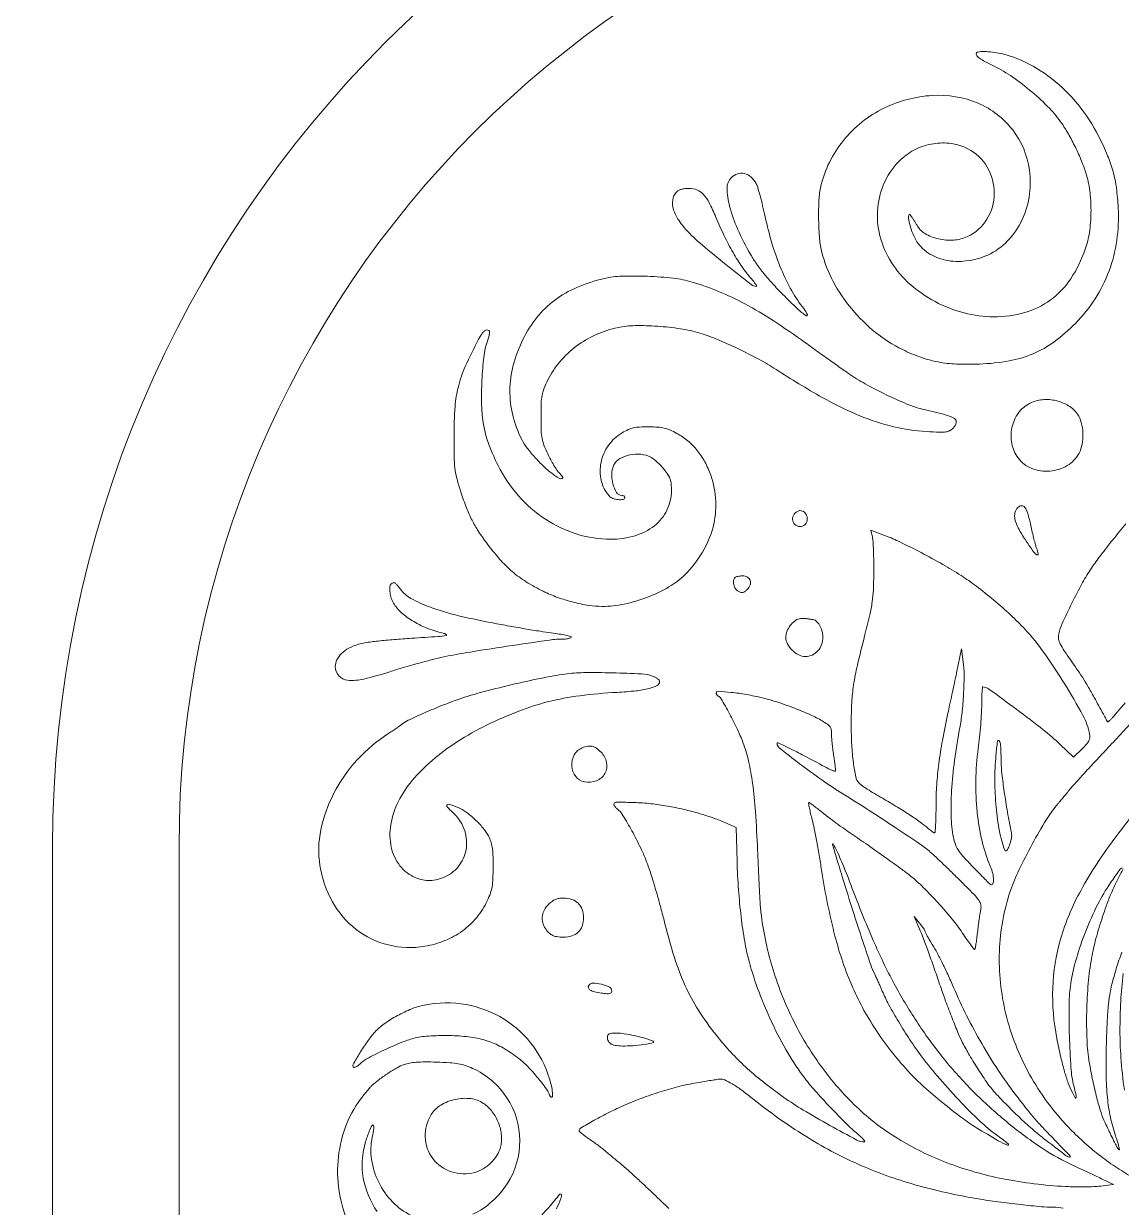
# Model space of a CAD drawing. Header units: millimetres. Extents: x 56222 to 3066687, y -650199 to -121287.
# Drawn here: x 137796.95 to 137805.63, y -183366.03 to -183356.67 of the extents above; entities that cross this region are included whole.
import ezdxf

# ---------------------------------------------------------------- set-up
doc = ezdxf.new("R2010")
doc.units = ezdxf.units.MM
doc.header["$MEASUREMENT"] = 0
doc.layers.add('FURNITURE', color=32, linetype='Continuous', lineweight=9)

msp = doc.modelspace()

# ---------------------------------------------------------------- linework, layer by layer
at = {"layer": 'FURNITURE', "lineweight": 0}
for p, q in [((137797.1777, -183363.1783), (137797.1777, -183404.1774)), ((137798.1777, -183363.1783), (137798.1777, -183404.1774))]:
    msp.add_line(p, q, dxfattribs=at)
for points in [[(137804.4862, -183356.9018, 0.265191), (137804.4856, -183356.9196, 0.109676), (137804.5016, -183356.9386, 0.040436), (137804.5409, -183356.9638, 0.006115), (137804.6239, -183357.0066, -0.034923), (137804.7717, -183357.0941, -0.024974), (137804.9242, -183357.211, -0.025243), (137805.0614, -183357.3399, -0.041218), (137805.1622, -183357.4637, -0.023234), (137805.2183, -183357.5542, -0.015859), (137805.2738, -183357.6618, -0.015915), (137805.322, -183357.7719, -0.024639), (137805.3559, -183357.87, -0.043373), (137805.3835, -183358.0093, -0.031665), (137805.3908, -183358.1671, -0.031918), (137805.3781, -183358.3225, -0.047812), (137805.3457, -183358.4547, -0.061808), (137805.2301, -183358.6882, -0.088301), (137805.0714, -183358.8555, -0.090627), (137804.868, -183358.9549, -0.068593), (137804.6213, -183358.9889, -0.065204), (137804.3877, -183358.9583, -0.057171), (137804.1586, -183358.8682, -0.057983), (137803.9589, -183358.7302, -0.071826), (137803.8123, -183358.5585, -0.078755), (137803.7215, -183358.3475, -0.085696), (137803.7041, -183358.1249, -0.08888), (137803.7619, -183357.916, -0.09309), (137803.8881, -183357.744, -0.075849), (137804.006, -183357.6633, -0.073159), (137804.144, -183357.6201, -0.074475), (137804.2864, -183357.6189, -0.083571), (137804.4169, -183357.6603, -0.142609), (137804.5698, -183357.8048, -0.134159), (137804.6258, -183358.0123, -0.13646), (137804.5682, -183358.2169, -0.149312), (137804.4148, -183358.3539, -0.090305), (137804.305, -183358.3822, -0.074296), (137804.1842, -183358.373, -0.078911), (137804.0784, -183358.3305, -0.132319), (137804.0122, -183358.262, 0.008624), (137803.9999, -183358.2406, 0.006877), (137803.9859, -183358.218, 0.006959), (137803.9724, -183358.1974, 0.017373), (137803.9618, -183358.1829, 0.649475), (137803.9492, -183358.186, 0.0916), (137803.9496, -183358.2232, 0.032992), (137803.9688, -183358.2958, 0.033797), (137803.9972, -183358.3646, 0.11832), (137804.0861, -183358.4713, 0.09633), (137804.2206, -183358.536, 0.086205), (137804.3832, -183358.5497, 0.072113), (137804.5519, -183358.5099, 0.096926), (137804.7137, -183358.4064, 0.083089), (137804.8351, -183358.2444, 0.078908), (137804.9016, -183358.0435, 0.074837), (137804.9043, -183357.8281, 0.130892), (137804.7716, -183357.5116, 0.128594), (137804.4983, -183357.3005, 0.117124), (137804.1345, -183357.2385, 0.096745), (137803.7532, -183357.3388, 0.05641), (137803.5803, -183357.448, 0.053858), (137803.4331, -183357.5946, 0.054307), (137803.3216, -183357.7679, 0.059449), (137803.2542, -183357.9561, 0.04414), (137803.2393, -183358.0637, 0.015891), (137803.2367, -183358.2184, 0.015889), (137803.2438, -183358.3729, 0.04419), (137803.2618, -183358.48, 0.059788), (137803.352, -183358.7096, 0.049918), (137803.4986, -183358.927, 0.049564), (137803.6867, -183359.1125, 0.056795), (137803.8996, -183359.2478, 0.027305), (137804.0457, -183359.3092, 0.039394), (137804.181, -183359.3458, 0.036603), (137804.3275, -183359.3624, 0.019715), (137804.5094, -183359.3625, 0.033872), (137804.7433, -183359.3373, 0.056781), (137804.9326, -183359.2812, 0.058677), (137805.1002, -183359.1855, 0.038997), (137805.2676, -183359.0405, 0.051638), (137805.4237, -183358.8457, 0.054188), (137805.5337, -183358.626, 0.053617), (137805.5947, -183358.3857, 0.048682), (137805.6061, -183358.1299, 0.018693), (137805.5916, -183357.9695, 0.034361), (137805.566, -183357.841, 0.033499), (137805.5226, -183357.715, 0.016824), (137805.452, -183357.5622, 0.054464), (137805.2895, -183357.3114, 0.05621), (137805.0782, -183357.1047, 0.059629), (137804.8395, -183356.9606, 0.08014), (137804.596, -183356.8947, 0.014819), (137804.5547, -183356.8916, 0.027402), (137804.5211, -183356.892, 0.029653), (137804.496, -183356.8951, 0.211559)], [(137802.5448, -183357.8894, 0.206899), (137802.5123, -183357.9713, 0.054706), (137802.5324, -183358.114, 0.043333), (137802.5954, -183358.2944, 0.02535), (137802.6998, -183358.4983, 0.022385), (137802.7459, -183358.5703, 0.016723), (137802.8026, -183358.6455, 0.014833), (137802.8715, -183358.7256, 0.010159), (137802.954, -183358.8125, 0.007877), (137803.0688, -183358.9248, 0.040649), (137803.1379, -183358.9805, 0.756081), (137803.1478, -183358.9722, 0.061177), (137803.1188, -183358.9244, -0.03898), (137803.0241, -183358.7825, -0.028342), (137802.9409, -183358.612, -0.025832), (137802.8702, -183358.4159, -0.020273), (137802.8135, -183358.1971, 0.005674), (137802.7939, -183358.1112, 0.006901), (137802.7736, -183358.0313, 0.005901), (137802.7548, -183357.9647, 0.047073), (137802.7429, -183357.9351, 0.09297), (137802.7028, -183357.8835, 0.125229), (137802.6504, -183357.8565, 0.13572), (137802.5947, -183357.8589, 0.118645)], [(137802.1107, -183358.0048, 0.152112), (137802.0829, -183358.0649, 0.106629), (137802.0889, -183358.1398, 0.077483), (137802.1302, -183358.2258, 0.041172), (137802.2051, -183358.3176, 0.025438), (137802.3172, -183358.4225, 0.007017), (137802.5037, -183358.5758, 0.002444), (137802.7038, -183358.7341, 0.16758), (137802.744, -183358.7479, 0.564248), (137802.7461, -183358.7445, 0.025531), (137802.7374, -183358.7299, 0.022224), (137802.7229, -183358.71, 0.011371), (137802.7031, -183358.6864, -0.029766), (137802.6314, -183358.5942, -0.019815), (137802.56, -183358.4808, -0.017897), (137802.4903, -183358.3489, -0.013752), (137802.4233, -183358.2002, 0.018873), (137802.37, -183358.0851, 0.069486), (137802.3242, -183358.0195, 0.110216), (137802.2745, -183357.9853, 0.096057), (137802.2125, -183357.9733, 0.028322), (137802.1785, -183357.9752, 0.046728), (137802.1503, -183357.9811, 0.056028), (137802.1278, -183357.991, 0.077988)], [(137801.54, -183358.6862, 0.044477), (137801.3255, -183358.7563, 0.05977), (137801.1487, -183358.8586, 0.062621), (137801.0073, -183358.9955, 0.05584), (137800.8977, -183359.1682, 0.048746), (137800.8217, -183359.3724, 0.061828), (137800.7946, -183359.5716, 0.063736), (137800.8172, -183359.7665, 0.056625), (137800.8884, -183359.9579, 0.045807), (137800.9313, -183360.0262, 0.022056), (137800.9976, -183360.1056, 0.021791), (137801.074, -183360.1822, 0.031145), (137801.1485, -183360.2426, 0.026199), (137801.1887, -183360.2682, 0.264889), (137801.2079, -183360.2681, 0.445256), (137801.2108, -183360.2544, 0.035052), (137801.1839, -183360.2222, -0.045039), (137801.1667, -183360.2008, -0.011491), (137801.143, -183360.1633, -0.011616), (137801.1178, -183360.119, -0.011537), (137801.0946, -183360.0734, -0.018291), (137801.064, -183360.0034, -0.048388), (137801.049, -183359.9509, -0.03767), (137801.0425, -183359.8895, -0.007739), (137801.0408, -183359.7804, -0.007615), (137801.0424, -183359.6705, -0.038817), (137801.049, -183359.6097, -0.049991), (137801.0643, -183359.5579, -0.018006), (137801.0958, -183359.4876, -0.06184), (137801.1903, -183359.3436, -0.056201), (137801.32, -183359.2218, -0.055008), (137801.4764, -183359.1298, -0.054266), (137801.6498, -183359.0736, -0.047098), (137801.7843, -183359.0586, -0.021372), (137801.9615, -183359.0632, -0.021299), (137802.1441, -183359.0836, -0.033848), (137802.2974, -183359.1181, -0.026498), (137802.4295, -183359.1652, -0.012224), (137802.5963, -183359.2396, -0.012223), (137802.7637, -183359.3243, -0.020318), (137802.8999, -183359.4048, 0.014636), (137803.2654, -183359.6263, 0.03101), (137803.563, -183359.7714, 0.038755), (137803.8278, -183359.8575, 0.045098), (137804.0896, -183359.8961, 0.004824), (137804.1963, -183359.9011, 0.042171), (137804.2435, -183359.8989, 0.092795), (137804.2737, -183359.889, 0.071083), (137804.3016, -183359.8681, 0.140843), (137804.325, -183359.8258, 0.318401), (137804.3118, -183359.7937, 0.077391), (137804.2463, -183359.7653, 0.006819), (137804.0705, -183359.7221, -0.039179), (137803.9505, -183359.6842, -0.014456), (137803.7878, -183359.613, -0.014642), (137803.622, -183359.5285, -0.02401), (137803.4875, -183359.4464, -0.004258), (137803.4309, -183359.4073, -0.001078), (137803.3396, -183359.3427, -0.001099), (137803.2356, -183359.2685, -0.001111), (137803.1323, -183359.1941, 0.012384), (137802.8761, -183359.0181, 0.021219), (137802.6531, -183358.8861, 0.024536), (137802.4455, -183358.7876, 0.027601), (137802.2372, -183358.7142, 0.042714), (137802.0877, -183358.6842, 0.018171), (137801.8839, -183358.6686, 0.01799), (137801.6818, -183358.6677, 0.04891)], [(137800.547, -183359.1654, 0.014703), (137800.4416, -183359.3823, 0.043372), (137800.387, -183359.5387, 0.044985), (137800.3612, -183359.699, 0.016771), (137800.3529, -183359.9271, 0.004435), (137800.354, -183360.0945, 0.024436), (137800.3597, -183360.1844, 0.034445), (137800.3735, -183360.2594, 0.014661), (137800.4017, -183360.3575, 0.012567), (137800.4464, -183360.4861, 0.024958), (137800.4893, -183360.585, 0.027049), (137800.5394, -183360.674, 0.017883), (137800.606, -183360.7706, 0.020037), (137800.7136, -183360.9039, 0.035477), (137800.814, -183361.0034, 0.037511), (137800.9233, -183361.0839, 0.025731), (137801.058, -183361.159, 0.027985), (137801.1712, -183361.2069, 0.023614), (137801.2956, -183361.2451, 0.024263), (137801.4179, -183361.2702, 0.038415), (137801.5246, -183361.2784, 0.052487), (137801.6983, -183361.2601, 0.038976), (137801.8835, -183361.2054, 0.039679), (137802.0529, -183361.1246, 0.06539), (137802.1785, -183361.0281, 0.060646), (137802.3182, -183360.8497, 0.072219), (137802.4012, -183360.6529, 0.075018), (137802.4229, -183360.4469, 0.072965), (137802.3833, -183360.2417, 0.039125), (137802.3366, -183360.1356, 0.046985), (137802.2763, -183360.0448, 0.04886), (137802.2024, -183359.9698, 0.048778), (137802.1153, -183359.9105, 0.021708), (137802.0604, -183359.8835, 0.046346), (137802.0155, -183359.8686, 0.041476), (137801.9656, -183359.8613, 0.014348), (137801.8929, -183359.8589, 0.013157), (137801.82, -183359.8604, 0.043225), (137801.7723, -183359.8669, 0.051934), (137801.7312, -183359.8807, 0.025855), (137801.6825, -183359.906, 0.105753), (137801.5745, -183360.005, 0.10386), (137801.5156, -183360.1402, 0.108029), (137801.5172, -183360.2832, 0.123323), (137801.5793, -183360.4048, 0.128826), (137801.6078, -183360.4242, 0.059438), (137801.6519, -183360.4341, 0.068865), (137801.6908, -183360.4328, 0.364838), (137801.7035, -183360.4177, 0.137339), (137801.7017, -183360.4111, 0.100208), (137801.6965, -183360.4055, 0.086159), (137801.6888, -183360.4018, 0.070509), (137801.6797, -183360.4005, -0.260479), (137801.6389, -183360.3777, -0.075585), (137801.6098, -183360.309, -0.068267), (137801.6003, -183360.2257, -0.117667), (137801.618, -183360.1585, -0.141754), (137801.6652, -183360.1101, -0.078535), (137801.7432, -183360.0808, -0.074104), (137801.8315, -183360.076, -0.096299), (137801.9091, -183360.0987, -0.04818), (137801.9319, -183360.1134, -0.018476), (137801.9605, -183360.1379, -0.018093), (137801.9899, -183360.167, -0.021219), (137802.0155, -183360.1966, -0.022783), (137802.0466, -183360.2398, -0.06326), (137802.0629, -183360.2733, -0.061959), (137802.0705, -183360.3102, -0.021186), (137802.0725, -183360.365, -0.112529), (137802.0366, -183360.5179, -0.111439), (137801.938, -183360.6407, -0.098159), (137801.7844, -183360.72, -0.069731), (137801.5921, -183360.7475, -0.076478), (137801.3273, -183360.7074, -0.069281), (137801.0768, -183360.5892, -0.067225), (137800.8618, -183360.403, -0.064776), (137800.7007, -183360.1642, -0.025909), (137800.6311, -183360.005, -0.041279), (137800.5903, -183359.8623, -0.038967), (137800.5722, -183359.709, -0.020257), (137800.5724, -183359.5162, -0.008478), (137800.578, -183359.4194, -0.010524), (137800.5867, -183359.3295, -0.0111), (137800.5973, -183359.254, -0.0376), (137800.609, -183359.2057, 0.005635), (137800.6303, -183359.1371, 0.068545), (137800.6344, -183359.1099, 0.256659), (137800.6278, -183359.0973, 0.146437), (137800.6108, -183359.0922, 0.180328), (137800.5985, -183359.0968, 0.03517), (137800.5815, -183359.1137, 0.03328), (137800.5636, -183359.1374, 0.025442)], [(137804.9089, -183359.6718, 0.121241), (137804.8174, -183359.7487, 0.104174), (137804.7657, -183359.8637, 0.102299), (137804.7643, -183359.9916, 0.112628), (137804.8144, -183360.1047, 0.138608), (137804.9217, -183360.187, 0.11427), (137805.0648, -183360.2088, 0.114276), (137805.2029, -183360.1654, 0.138633), (137805.2964, -183360.0678, 0.079157), (137805.321, -183359.996, 0.053218), (137805.3267, -183359.9093, 0.053649), (137805.314, -183359.8243, 0.0862), (137805.2838, -183359.7578, 0.106773), (137805.214, -183359.6916, 0.080368), (137805.1158, -183359.6517, 0.078412), (137805.0076, -183359.6442, 0.092904)], [(137804.8125, -183360.4958, 0.143108), (137804.7896, -183360.5377, 0.111334), (137804.7898, -183360.5899, 0.066922), (137804.8157, -183360.6586, 0.021097), (137804.8719, -183360.7531, 0.009948), (137804.9291, -183360.837, 0.079608), (137804.9618, -183360.8703, 0.669106), (137804.9726, -183360.8638, 0.052847), (137804.9606, -183360.8185, -0.022946), (137804.9518, -183360.7918, -0.005258), (137804.9395, -183360.7459, -0.005426), (137804.9264, -183360.6926, -0.005265), (137804.9144, -183360.6386, 0.016247), (137804.891, -183360.5434, 0.086732), (137804.8679, -183360.4953, 0.253963), (137804.8421, -183360.4828, 0.187564)], [(137803.0497, -183360.5416, 0.16956), (137803.0305, -183360.5813, 0.184538), (137803.0412, -183360.6226, 0.189486), (137803.0763, -183360.6456, 0.175967), (137803.1189, -183360.6394, 0.189922), (137803.143, -183360.6111, 0.144545), (137803.1447, -183360.57, 0.144566), (137803.1238, -183360.5346, 0.189978), (137803.0893, -183360.521, 0.08308), (137803.0805, -183360.5224, 0.037349), (137803.0698, -183360.5271, 0.035644), (137803.059, -183360.5337, 0.040521)], [(137803.6621, -183360.7322, -0.039733), (137803.6669, -183360.766, -0.005434), (137803.6705, -183360.8372, -0.006218), (137803.6727, -183360.9218, -0.005218), (137803.673, -183361.0116, -0.009363), (137803.6696, -183361.1473, -0.025031), (137803.6605, -183361.2436, -0.021539), (137803.641, -183361.3463, -0.005488), (137803.6005, -183361.5108, 0.005958), (137803.5433, -183361.7442, 0.019324), (137803.5132, -183361.9008, 0.024073), (137803.4988, -183362.04, 0.014009), (137803.4943, -183362.208, 0.012445), (137803.4986, -183362.3746, 0.020148), (137803.5115, -183362.5157, 0.02037), (137803.5306, -183362.6254, 0.131416), (137803.556, -183362.6749, 0.057928), (137803.5746, -183362.6912, 0.006475), (137803.6213, -183362.7226, 0.007801), (137803.6783, -183362.7584, 0.006252), (137803.7406, -183362.7953, -0.006485), (137803.8596, -183362.8658, -0.008943), (137803.9645, -183362.9324, -0.009859), (137804.05, -183362.9912, -0.028389), (137804.106, -183363.0365, 0.015251), (137804.1205, -183363.0488, 0.019468), (137804.1346, -183363.0592, 0.017718), (137804.1468, -183363.0669, 0.13242), (137804.1533, -183363.0687, 0.395171), (137804.1581, -183363.0642, 0.002804), (137804.1617, -183363.0042, 0.008389), (137804.1644, -183362.9334, 0.00504), (137804.1653, -183362.8492, -0.016699), (137804.1707, -183362.6875, -0.015315), (137804.187, -183362.5218, -0.013431), (137804.2158, -183362.3383, -0.00804), (137804.2593, -183362.1219, 0.00057), (137804.2729, -183362.0592, 0.000242), (137804.2909, -183361.9751, 0.00024), (137804.3101, -183361.8854, 0.000315), (137804.3276, -183361.8034), (137804.3677, -183361.6141), (137804.3807, -183361.7163, -0.03173), (137804.3871, -183361.8178, -0.012465), (137804.3836, -183361.9579, -0.012575), (137804.3726, -183362.1035, -0.020944), (137804.3551, -183362.2252, 0.01237), (137804.3113, -183362.4973, 0.018919), (137804.2882, -183362.7352, 0.022005), (137804.2851, -183362.9385, 0.039671), (137804.303, -183363.104, 0.038049), (137804.318, -183363.1594, 0.059919), (137804.3398, -183363.2036, 0.038721), (137804.378, -183363.2531, 0.007829), (137804.4537, -183363.3344, 0.002243), (137804.5055, -183363.388, 0.003418), (137804.5511, -183363.434, 0.001253), (137804.5907, -183363.4732, 0.087242), (137804.5983, -183363.4785, 0.430701), (137804.6143, -183363.472, 0.098102), (137804.6201, -183363.4399, 0.055515), (137804.6136, -183363.3896, 0.041526), (137804.5959, -183363.3365, -0.043178), (137804.5295, -183363.1352, -0.032213), (137804.4904, -183362.9047, -0.030478), (137804.4799, -183362.6567, -0.028329), (137804.4989, -183362.403, 0.007329), (137804.5095, -183362.3126, 0.005727), (137804.5185, -183362.2142, 0.005794), (137804.5247, -183362.1224, 0.014055), (137804.5266, -183362.0544, -0.006326), (137804.5273, -183362.0011, -0.010517), (137804.5294, -183361.9562, -0.004373), (137804.5323, -183361.9188, -0.389572), (137804.536, -183361.9153, -0.158585), (137804.5814, -183361.9301, -0.002475), (137804.8043, -183362.094, -0.007041), (137805.0137, -183362.2542, -0.022557), (137805.1468, -183362.3691), (137805.2532, -183362.4697), (137805.3214, -183362.4034, 0.016527), (137805.357, -183362.3664, 0.065191), (137805.3749, -183362.3405, 0.098029), (137805.3817, -183362.3166, 0.069232), (137805.3801, -183362.2887, 0.075363), (137805.327, -183362.1409, 0.014305), (137805.1835, -183361.8925, 0.01618), (137805.0176, -183361.6418, 0.033749), (137804.8695, -183361.4604, 0.017552), (137804.7566, -183361.3479, 0.012216), (137804.6217, -183361.2286, 0.012324), (137804.4841, -183361.1184, 0.020951), (137804.3631, -183361.0341, 0.012525), (137804.2181, -183360.9469, 0.00823), (137804.0471, -183360.8535, 0.008113), (137803.8829, -183360.7706, 0.022785), (137803.7647, -183360.7198), (137803.6497, -183360.6766)], [(137802.5757, -183361.0489, 0.167319), (137802.5641, -183361.0728, 0.086687), (137802.5658, -183361.1063, 0.083173), (137802.579, -183361.1387, 0.131717), (137802.6008, -183361.159, 0.048022), (137802.6211, -183361.1675, 0.126421), (137802.6368, -183361.1683, 0.1123), (137802.6521, -183361.1614, 0.033641), (137802.6714, -183361.1445, 0.106516), (137802.6945, -183361.1087, 0.174377), (137802.6951, -183361.073, 0.188676), (137802.6731, -183361.0471, 0.124443), (137802.6348, -183361.0374, 0.022091), (137802.6157, -183361.0383, 0.025875), (137802.5978, -183361.0408, 0.026154), (137802.5831, -183361.0444, 0.122858)], [(137799.8559, -183361.1005, 0.172511), (137799.8456, -183361.1221, 0.049238), (137799.8455, -183361.1597, 0.046145), (137799.8536, -183361.2027, 0.049563), (137799.8693, -183361.2423, 0.085345), (137799.9274, -183361.3191, 0.048965), (137800.0198, -183361.39, 0.0443), (137800.136, -183361.4489, 0.038698), (137800.2661, -183361.4896, -0.092106), (137800.2917, -183361.5006, -0.679366), (137800.2897, -183361.5095, -0.023722), (137800.2275, -183361.5166, -0.001111), (137800.0165, -183361.5303, 0.005391), (137799.8791, -183361.5404, 0.006939), (137799.753, -183361.5527, 0.006421), (137799.6487, -183361.5658, 0.040953), (137799.5967, -183361.5774, 0.047855), (137799.5217, -183361.6088, 0.068954), (137799.4636, -183361.6512, 0.082634), (137799.4268, -183361.7008, 0.118856), (137799.414, -183361.7538, 0.184572), (137799.442, -183361.827, 0.18877), (137799.5114, -183361.8621, 0.082802), (137799.6385, -183361.853, 0.01909), (137799.8459, -183361.7947, -0.006404), (137799.9415, -183361.7652, -0.004186), (137800.0524, -183361.7335, -0.004211), (137800.1611, -183361.7044, -0.008042), (137800.2489, -183361.6832, -0.014565), (137800.4414, -183361.6458, -0.003273), (137800.7713, -183361.5938, -0.002161), (137801.1072, -183361.5446, -0.035269), (137801.2207, -183361.5366, 0.025126), (137801.2406, -183361.5356, 0.031904), (137801.2588, -183361.5326, 0.033358), (137801.2732, -183361.5282, 0.165431), (137801.2796, -183361.523, 0.504487), (137801.2771, -183361.5167, 0.008983), (137801.2366, -183361.5069, 0.014434), (137801.1847, -183361.4969, 0.008187), (137801.1214, -183361.4877, -0.007285), (137801.0363, -183361.4754, -0.002409), (137800.9118, -183361.4549, -0.002398), (137800.774, -183361.4309, -0.002721), (137800.6421, -183361.4065, -0.012963), (137800.3647, -183361.3461, -0.029046), (137800.1587, -183361.2828, -0.03838), (137800.0123, -183361.2151, -0.106507), (137799.9276, -183361.1406, 0.014872), (137799.9013, -183361.1071, 0.091739), (137799.8846, -183361.0932, 0.204194), (137799.8705, -183361.0917, 0.122722)], [(137803.0853, -183361.3767, 0.119625), (137803.0472, -183361.394, 0.067674), (137803.0116, -183361.4307, 0.065711), (137802.9861, -183361.477, 0.093477), (137802.9774, -183361.5231, 0.12267), (137802.9903, -183361.5748, 0.076979), (137803.0278, -183361.625, 0.076536), (137803.079, -183361.6617, 0.117967), (137803.1318, -183361.6743, 0.105248), (137803.1858, -183361.6628, 0.105448), (137803.2305, -183361.6303, 0.099504), (137803.2598, -183361.5806, 0.083795), (137803.27, -183361.5202, 0.070621), (137803.2631, -183361.4717, 0.066767), (137803.243, -183361.4259, 0.07619), (137803.215, -183361.3928, 0.181436), (137803.1853, -183361.3817, -0.027901), (137803.1777, -183361.3813, -0.011726), (137803.1674, -183361.3799, -0.011559), (137803.1565, -183361.3779, -0.014752), (137803.1466, -183361.3755, 0.05072), (137803.1352, -183361.3736, 0.019953), (137803.1191, -183361.3733, 0.019506), (137803.1017, -183361.3743, 0.023048)], [(137801.2301, -183361.8134, 0.016975), (137801.0487, -183361.8447, 0.006852), (137800.8034, -183361.8992, 0.006784), (137800.5617, -183361.9599, 0.018862), (137800.3942, -183362.0112, 0.011159), (137800.2618, -183362.0606, 0.0084), (137800.1183, -183362.1207, 0.006001), (137799.989, -183362.1792, 0.065903), (137799.9411, -183362.2099, -0.02234), (137799.9291, -183362.2191, -0.002979), (137799.9027, -183362.2374, -0.003443), (137799.8711, -183362.2586, -0.002887), (137799.8374, -183362.2807, 0.063886), (137799.588, -183362.4913, 0.065435), (137799.4023, -183362.7565, 0.069279), (137799.2993, -183363.0457, 0.089649), (137799.2923, -183363.3267, 0.088452), (137799.3909, -183363.6141, 0.102078), (137799.5795, -183363.8335, 0.105476), (137799.8341, -183363.9555, 0.100434), (137800.1211, -183363.966, 0.055073), (137800.2801, -183363.9213, 0.061425), (137800.4193, -183363.8441, 0.06298), (137800.5328, -183363.7373, 0.063021), (137800.6161, -183363.6057, 0.023557), (137800.6408, -183363.5457, 0.043933), (137800.6542, -183363.4949, 0.033484), (137800.6603, -183363.4341, 0.008654), (137800.6621, -183363.3355, 0.008041), (137800.6605, -183363.2412, 0.030361), (137800.6551, -183363.1824, 0.045002), (137800.6439, -183363.1376, 0.039522), (137800.6246, -183363.0933, 0.051084), (137800.5814, -183363.0293, 0.030545), (137800.5182, -183362.9624, 0.030675), (137800.4485, -183362.9047, 0.058717), (137800.3853, -183362.8691, 0.013504), (137800.3196, -183362.8437, 0.276586), (137800.2995, -183362.8477, 0.42138), (137800.299, -183362.8638, 0.018524), (137800.3434, -183362.9071, -0.116722), (137800.4309, -183363.0339, -0.122066), (137800.4503, -183363.1844, -0.126909), (137800.3974, -183363.3221, -0.132009), (137800.285, -183363.4146, -0.041663), (137800.2224, -183363.437, -0.057642), (137800.1635, -183363.4455, -0.059188), (137800.1053, -183363.4404, -0.047217), (137800.0452, -183363.4217, -0.130661), (137799.9246, -183363.3289, -0.110595), (137799.8566, -183363.1826, -0.096106), (137799.8525, -183363.0034, -0.075435), (137799.9136, -183362.8183, -0.05891), (137800.0216, -183362.6562, -0.03859), (137800.18, -183362.4967, -0.035087), (137800.3793, -183362.3479, -0.028963), (137800.6104, -183362.2177, -0.021365), (137800.8651, -183362.1061, -0.030957), (137801.0991, -183362.0317, -0.029888), (137801.3466, -183361.9851, -0.018156), (137801.6433, -183361.9582, 0.012999), (137801.7923, -183361.9463, 0.036344), (137801.8954, -183361.9276, 0.055196), (137801.9598, -183361.9033, 0.281866), (137801.9789, -183361.872, 0.184311), (137801.9752, -183361.8621, 0.048869), (137801.9625, -183361.8505, 0.04279), (137801.9444, -183361.8391, 0.032865), (137801.923, -183361.8298, 0.073676), (137801.8345, -183361.8122, 0.006512), (137801.6062, -183361.8038, 0.008899), (137801.377, -183361.8024, 0.031314)], [(137802.4265, -183361.9635, 0.076054), (137802.4276, -183361.9708, 0.064547), (137802.4309, -183361.9778, 0.06654), (137802.4357, -183361.9835, 0.093674), (137802.4413, -183361.9871, -0.173663), (137802.4659, -183362.0083, -0.005366), (137802.5312, -183362.1273, -0.011443), (137802.5938, -183362.251, -0.020812), (137802.6384, -183362.3552, -0.034911), (137802.6825, -183362.5015, -0.022087), (137802.7142, -183362.677, -0.0166), (137802.7371, -183362.902, -0.006928), (137802.7537, -183363.2064, 0.001507), (137802.7608, -183363.3676, 0.001876), (137802.7683, -183363.5174, 0.001522), (137802.7755, -183363.6431, 0.014294), (137802.7803, -183363.697, 0.04296), (137802.8688, -183364.1266, 0.041902), (137803.0299, -183364.5385, 0.04234), (137803.2555, -183364.9137, 0.046067), (137803.5354, -183365.2342, 0.052722), (137803.8638, -183365.4868, 0.046428), (137804.2518, -183365.6777, 0.043216), (137804.6954, -183365.8044, 0.034446), (137805.1894, -183365.8654, 0.009225), (137805.2629, -183365.868, 0.007599), (137805.3413, -183365.8682, 0.007688), (137805.4133, -183365.8661, 0.020214), (137805.4648, -183365.8617), (137805.5681, -183365.8488), (137805.4734, -183365.8035, 0.000734), (137805.4264, -183365.7811, 0.000282), (137805.3611, -183365.7501, 0.000279), (137805.2901, -183365.7165, 0.000344), (137805.2238, -183365.6853, -0.04002), (137804.9756, -183365.5432, -0.024282), (137804.7058, -183365.3388, -0.023451), (137804.4432, -183365.0972, -0.026654), (137804.2161, -183364.8418, -0.022842), (137804.0121, -183364.5607, -0.022824), (137803.8345, -183364.2622, -0.020388), (137803.6689, -183363.9194, -0.012469), (137803.5004, -183363.5029, 0.007167), (137803.442, -183363.3539, 0.008577), (137803.3826, -183363.2154, 0.027943), (137803.3523, -183363.1569, 0.886615), (137803.3461, -183363.1596, 0.000009), (137803.3524, -183363.1801, 0.000001), (137803.3706, -183363.2406, 0.000001), (137803.3924, -183363.3125, 0.000001), (137803.4165, -183363.392, 0.003052), (137803.4968, -183363.6514, 0.00346), (137803.577, -183363.8991, 0.002427), (137803.6486, -183364.1115, 0.032354), (137803.6803, -183364.1876, -0.005431), (137803.6935, -183364.215, -0.003267), (137803.7086, -183364.2479, -0.003272), (137803.7232, -183364.2807, -0.005709), (137803.7348, -183364.3081, 0.025551), (137803.7841, -183364.413, 0.011379), (137803.8591, -183364.546, 0.010981), (137803.9474, -183364.6875, 0.012097), (137804.0392, -183364.8204, 0.020119), (137804.1738, -183364.9907, 0.012545), (137804.3443, -183365.1796, 0.012307), (137804.5145, -183365.3504, 0.035669), (137804.643, -183365.4567, -0.014679), (137804.7369, -183365.5279, -0.844275), (137804.7314, -183365.5377, -0.047004), (137804.6575, -183365.5033, -0.004444), (137804.4857, -183365.4008, -0.024693), (137804.3674, -183365.3204, -0.010183), (137804.2152, -183365.2007, -0.01023), (137804.0669, -183365.074, -0.022787), (137803.9607, -183364.9704, -0.039473), (137803.6998, -183364.6433, -0.045239), (137803.5069, -183364.2933, -0.040806), (137803.3661, -183363.8847, -0.024044), (137803.2623, -183363.3785, 0.003835), (137803.2431, -183363.2603, 0.00361), (137803.2216, -183363.14, 0.003591), (137803.201, -183363.0337, 0.012487), (137803.1855, -183362.9654, -0.004598), (137803.1733, -183362.9155, -0.007315), (137803.164, -183362.8726, -0.002496), (137803.1567, -183362.8357, -0.244129), (137803.1581, -183362.8308, -0.368234), (137803.1625, -183362.8303, -0.00321), (137803.1922, -183362.8512, -0.008972), (137803.2266, -183362.8768, -0.005434), (137803.2665, -183362.9082, 0.007406), (137803.315, -183362.9461, 0.003881), (137803.3765, -183362.992, 0.003859), (137803.4402, -183363.038, 0.00591), (137803.4962, -183363.0768, -0.003792), (137803.6248, -183363.165, -0.002699), (137803.7675, -183363.2658, -0.002397), (137803.8972, -183363.3592, -0.012455), (137803.9672, -183363.4129, -0.026082), (137804.0646, -183363.5004, -0.012246), (137804.1815, -183363.6227, -0.012258), (137804.2928, -183363.7512, -0.025026), (137804.3723, -183363.8583, 0.005318), (137804.4083, -183363.9109, 0.009003), (137804.4397, -183363.9541, 0.003292), (137804.467, -183363.9897, 0.451582), (137804.4717, -183363.99, 0.15481), (137804.4749, -183363.984, 0.002843), (137804.4808, -183363.9482, 0.006728), (137804.487, -183363.9061, 0.00441), (137804.4931, -183363.8573, -0.003572), (137804.4995, -183363.805, -0.003409), (137804.5068, -183363.752, -0.00338), (137804.5139, -183363.7053, -0.012145), (137804.5193, -183363.6756, 0.104384), (137804.5192, -183363.6375, 0.10308), (137804.5037, -183363.6024, 0.038387), (137804.463, -183363.554, 0.003526), (137804.3523, -183363.4426, 0.002161), (137804.28, -183363.3715, 0.002489), (137804.2104, -183363.3043, 0.002232), (137804.1509, -183363.2479, 0.014461), (137804.1199, -183363.2205, 0.024015), (137804.0357, -183363.1567, 0.00317), (137803.8501, -183363.0315, 0.00385), (137803.6376, -183362.8923, 0.004199), (137803.429, -183362.7605, -0.013459), (137803.2611, -183362.65, -0.010822), (137803.0865, -183362.5225, -0.004248), (137802.925, -183362.3969, -0.229273), (137802.9085, -183362.3629, -0.548852), (137802.9167, -183362.3577, -0.003882), (137803.0049, -183362.3998, -0.007892), (137803.1215, -183362.4588, -0.002838), (137803.2855, -183362.5462, 0.009887), (137803.3151, -183362.5615, 0.015616), (137803.341, -183362.5732, 0.009635), (137803.3626, -183362.5817, 0.293071), (137803.368, -183362.5805, 0.218721), (137803.3702, -183362.5746, 0.004768), (137803.3675, -183362.5435, 0.009995), (137803.3633, -183362.5066, 0.006472), (137803.3569, -183362.464, -0.007839), (137803.3501, -183362.4173, -0.006633), (137803.3443, -183362.3678, -0.006699), (137803.3402, -183362.3225, -0.018538), (137803.339, -183362.2905, 0.038258), (137803.3361, -183362.2536, 0.112371), (137803.3267, -183362.2302, 0.090564), (137803.3069, -183362.2102, 0.019643), (137803.2657, -183362.1839, 0.027174), (137803.1713, -183362.1355, 0.01323), (137803.0461, -183362.0836, 0.013095), (137802.9129, -183362.0363, 0.018702), (137802.7922, -183362.002, 0.015468), (137802.6659, -183361.9753, 0.01821), (137802.5449, -183361.9581, 0.010858), (137802.4415, -183361.9495, 0.432336)], [(137804.6391, -183362.4547, 0.023214), (137804.6306, -183362.6581, 0.02207), (137804.6406, -183362.8649, 0.023183), (137804.6673, -183363.055, 0.041932), (137804.7091, -183363.2064, 0.591131), (137804.724, -183363.2087, 0.07279), (137804.7446, -183363.1717, 0.04133), (137804.7613, -183363.1134, 0.099553), (137804.7613, -183363.0687, -0.00683), (137804.7305, -183362.9054, -0.007181), (137804.7048, -183362.7441, -0.007337), (137804.6864, -183362.6028, -0.024262), (137804.6802, -183362.5092, 0.005988), (137804.6763, -183362.3754, 0.152445), (137804.6642, -183362.3415, 0.672381), (137804.651, -183362.345, 0.009755)], [(137801.3672, -183362.3965, 0.170906), (137801.3038, -183362.4526, 0.144632), (137801.284, -183362.5404, 0.149574), (137801.3153, -183362.6227, 0.183398), (137801.385, -183362.6653, 0.139454), (137801.4804, -183362.6565, 0.17547), (137801.5469, -183362.5986, 0.180004), (137801.56, -183362.5128, 0.146078), (137801.5155, -183362.4304, 0.043296), (137801.4787, -183362.3995, 0.097119), (137801.4455, -183362.3848, 0.101926), (137801.4102, -183362.384, 0.05101)], [(137801.6174, -183362.8428, 0.117901), (137801.6192, -183362.8501, 0.036428), (137801.625, -183362.8598, 0.034165), (137801.6334, -183362.87, 0.031606), (137801.6432, -183362.8793, -0.081494), (137801.6892, -183362.9321, -0.012489), (137801.7595, -183363.0529, -0.014787), (137801.8292, -183363.1889, -0.021339), (137801.882, -183363.3134, -0.012829), (137801.9099, -183363.3943, -0.004908), (137801.9448, -183363.5082, -0.004856), (137801.9803, -183363.6327, -0.005946), (137802.011, -183363.7497, 0.013986), (137802.0961, -183364.0546, 0.031339), (137802.1814, -183364.2793, 0.036149), (137802.2856, -183364.4711, 0.025849), (137802.4278, -183364.6696, 0.017381), (137802.5421, -183364.8031, 0.021242), (137802.6583, -183364.9193, 0.019371), (137802.7925, -183365.0332, 0.011092), (137802.9625, -183365.1607, 0.020137), (137803.1145, -183365.2605, 0.00861), (137803.325, -183365.3819, 0.004105), (137803.5391, -183365.4983, 0.123044), (137803.5983, -183365.5131, 0.567143), (137803.6011, -183365.5084, 0.052456), (137803.5916, -183365.4944, 0.029407), (137803.572, -183365.4738, 0.01349), (137803.5442, -183365.4493, -0.021707), (137803.4536, -183365.3665, -0.007245), (137803.3281, -183365.2378, -0.007278), (137803.2061, -183365.1052, -0.020956), (137803.1269, -183365.0086, -0.028566), (137802.9939, -183364.8092, -0.021621), (137802.8705, -183364.5768, -0.021246), (137802.7653, -183364.3293, -0.024272), (137802.6865, -183364.0843, -0.022954), (137802.652, -183363.9276, -0.012762), (137802.6237, -183363.734, -0.011831), (137802.6029, -183363.5182, -0.010522), (137802.5913, -183363.2931), (137802.5833, -183363.0269), (137802.4946, -183362.9878, 0.020112), (137802.394, -183362.9481, 0.014654), (137802.2793, -183362.9119, 0.013798), (137802.1547, -183362.8802, 0.012404), (137802.024, -183362.8542, 0.019406), (137801.8952, -183362.837, 0.016523), (137801.7583, -183362.8286, 0.00803), (137801.6331, -183362.8271, 0.413027)], [(137801.0997, -183363.6354, 0.064637), (137801.0676, -183363.6771, 0.090111), (137801.0517, -183363.7212, 0.092597), (137801.0524, -183363.7672, 0.072071), (137801.0694, -183363.8143, 0.056355), (137801.0953, -183363.8521, 0.09072), (137801.1257, -183363.8764, 0.082409), (137801.1649, -183363.8898, 0.03953), (137801.218, -183363.8944, 0.077822), (137801.2847, -183363.8845, 0.117825), (137801.3349, -183363.8545, 0.119287), (137801.3658, -183363.8055, 0.081052), (137801.3764, -183363.74, 0.081384), (137801.3659, -183363.6754, 0.116098), (137801.3353, -183363.6262, 0.115836), (137801.2859, -183363.5957, 0.080766), (137801.221, -183363.5851, 0.033709), (137801.1834, -183363.5877, 0.064713), (137801.1543, -183363.5955, 0.064617), (137801.1281, -183363.6106, 0.033516)], [(137804.037, -183363.8347, -0.014044), (137804.0613, -183363.8941, -0.00268), (137804.1019, -183364.0035, -0.002856), (137804.1478, -183364.1317, -0.002624), (137804.1936, -183364.2641, 0.005844), (137804.2413, -183364.3991, 0.005573), (137804.2929, -183364.5352, 0.005536), (137804.3412, -183364.6543, 0.019724), (137804.3758, -183364.7289, 0.015225), (137804.4303, -183364.8275, 0.008755), (137804.5016, -183364.943, 0.008143), (137804.5725, -183365.0496, 0.032853), (137804.621, -183365.1108, 0.010593), (137804.7165, -183365.2123, 0.00896), (137804.8217, -183365.3155, 0.009213), (137804.9254, -183365.4101, 0.015622), (137805.016, -183365.4849, 0.001513), (137805.1868, -183365.6163, 0.098745), (137805.2201, -183365.6326, 0.754702), (137805.2252, -183365.624, 0.003666), (137805.1178, -183365.5119, -0.003009), (137805.01, -183365.3995, -0.011336), (137804.9444, -183365.3272, -0.011636), (137804.8831, -183365.2529, -0.003295), (137804.7911, -183365.1344, -0.017912), (137804.6572, -183364.9461, -0.014598), (137804.5273, -183364.7357, -0.014354), (137804.4075, -183364.5137, -0.015526), (137804.3039, -183364.2909, 0.00692), (137804.2575, -183364.1864, 0.008152), (137804.2105, -183364.0887, 0.008868), (137804.1655, -183364.0028, 0.015879), (137804.1251, -183363.934, -0.007056), (137804.1074, -183363.9052, -0.009699), (137804.0924, -183363.8787, -0.006794), (137804.0807, -183363.8563, -0.106053), (137804.0785, -183363.848, 0.125779), (137804.0761, -183363.8402, 0.011938), (137804.0653, -183363.8234, 0.01466), (137804.0512, -183363.8038, 0.011038), (137804.0345, -183363.7831), (137803.9912, -183363.7314)], [(137801.4186, -183364.2752, 0.216147), (137801.416, -183364.2953, 0.184131), (137801.4292, -183364.3123, 0.080449), (137801.4627, -183364.3259, 0.021802), (137801.5192, -183364.3361, 0.011324), (137801.5623, -183364.341, 0.069668), (137801.5846, -183364.34, 0.177395), (137801.5958, -183364.3332, 0.171971), (137801.6002, -183364.3207, 0.280514), (137801.5813, -183364.2896, 0.057852), (137801.5186, -183364.2659, 0.0574), (137801.4516, -183364.2571, 0.264304)], [(137800.1198, -183364.4302, 0.048332), (137800.0187, -183364.4602, 0.028703), (137799.905, -183364.514, 0.028815), (137799.8001, -183364.5793, 0.056579), (137799.7268, -183364.6446, 0.028112), (137799.6672, -183364.7193, 0.018607), (137799.607, -183364.811, 0.009735), (137799.5553, -183364.9004, 0.334076), (137799.5586, -183364.9232, 0.274519), (137799.5652, -183364.9249, 0.049483), (137799.5774, -183364.9199, 0.041174), (137799.5923, -183364.9104, 0.026391), (137799.6079, -183364.8972, -0.066848), (137799.6779, -183364.8472, -0.013546), (137799.8151, -183364.7792, -0.014787), (137799.9587, -183364.7179, -0.043082), (137800.062, -183364.6873, -0.026025), (137800.1176, -183364.6789, -0.012238), (137800.19, -183364.6736, -0.011446), (137800.2713, -183364.6715, -0.010582), (137800.3547, -183364.6731, -0.027881), (137800.5043, -183364.6874, -0.045451), (137800.6281, -183364.7179, -0.047225), (137800.741, -183364.7692, -0.033145), (137800.8572, -183364.8467, -0.034544), (137800.928, -183364.9091, -0.018774), (137801.0063, -183364.9947, -0.017912), (137801.0746, -183365.0813, -0.063989), (137801.1086, -183365.143, 0.173025), (137801.1214, -183365.1576, 0.533503), (137801.1309, -183365.1527, 0.065306), (137801.1304, -183365.1106, 0.026345), (137801.1193, -183365.0541, 0.094818), (137800.983, -183364.7612, 0.097292), (137800.7491, -183364.5425, 0.096459), (137800.4481, -183364.4272, 0.09147)], [(137801.5658, -183364.6834, 0.123511), (137801.5742, -183364.7168, 0.15127), (137801.597, -183364.7392, 0.094234), (137801.6379, -183364.7515, 0.029069), (137801.7027, -183364.7544, 0.01699), (137801.7921, -183364.7502, 0.021599), (137801.8742, -183364.7399, 0.032843), (137801.9268, -183364.7274, 0.704679), (137801.9273, -183364.7164, 0.026782), (137801.861, -183364.6934, 0.015204), (137801.7787, -183364.6724, 0.015007), (137801.6984, -183364.657, 0.039822), (137801.6401, -183364.6524, 0.015921), (137801.6012, -183364.6536, 0.082999), (137801.5804, -183364.6585, 0.16909), (137801.5698, -183364.668, 0.127143)], [(137800.5854, -183365.2076, -0.082462), (137800.6555, -183365.2739, -0.069853), (137800.7052, -183365.363, -0.070519), (137800.7282, -183365.4615, -0.087409), (137800.7201, -183365.5551, -0.075387), (137800.6922, -183365.6192, -0.058746), (137800.6444, -183365.6784, -0.05813), (137800.5835, -183365.7254, -0.06991), (137800.5171, -183365.7538, -0.145129), (137800.3321, -183365.7491, -0.154094), (137800.1847, -183365.644, -0.155023), (137800.1249, -183365.4739, -0.147085), (137800.1724, -183365.2964, -0.120155), (137800.2487, -183365.2212, -0.08198), (137800.3626, -183365.1763, -0.081959), (137800.4848, -183365.1704, -0.119969)]]:
    msp.add_lwpolyline(points, format="xyb", close=True, dxfattribs=at)
for points in [[(137805.6666, -183360.6252, 0.006323), (137805.5634, -183360.7512, 0.00644), (137805.4677, -183360.8743, 0.011887), (137805.3936, -183360.9772, 0.025235), (137805.3244, -183361.0901, 0.009731), (137805.2395, -183361.2531, 0.007894), (137805.1625, -183361.4146, 0.05844), (137805.1364, -183361.4956, 0.079359), (137805.1349, -183361.5363, 0.087992), (137805.1464, -183361.574, 0.031736), (137805.179, -183361.6289, 0.002411), (137805.2772, -183361.7711, -0.009737), (137805.3226, -183361.8391, -0.009543), (137805.3657, -183361.9092, -0.006928), (137805.4164, -183361.9983, -0.002284), (137805.4886, -183362.1305, 0.001041), (137805.4996, -183362.1509, 0.00139), (137805.5097, -183362.1693, 0.000968), (137805.5183, -183362.1847, 0.014355), (137805.5215, -183362.19, 0.438459), (137805.5255, -183362.1907, 0.01887), (137805.5378, -183362.1806, 0.021903), (137805.5531, -183362.166, 0.012501), (137805.5702, -183362.147, -0.001327), (137805.5926, -183362.1211, -0.000442), (137805.6255, -183362.0832, -0.00044), (137805.662, -183362.0414, -0.000502)], [(137805.7548, -183362.1466, -0.007759), (137805.5245, -183362.3973, 0.00187), (137805.4293, -183362.4986, 0.002121), (137805.3387, -183362.5964, 0.001928), (137805.2625, -183362.6801, 0.011766), (137805.2243, -183362.7244, -0.000602), (137805.1977, -183362.7567, -0.000566), (137805.1705, -183362.7895, -0.000563), (137805.1464, -183362.8186, -0.001956), (137805.1306, -183362.8374, 0.037434), (137805.0388, -183362.9639, 0.013042), (137804.9255, -183363.1587, 0.013289), (137804.8206, -183363.3631, 0.029457), (137804.7543, -183363.5251, 0.074139), (137804.6663, -183364.0041, 0.06854), (137804.7178, -183364.5015, 0.066745), (137804.9045, -183364.9783, 0.064089), (137805.2122, -183365.3963, 0.018386), (137805.327, -183365.5079, 0.017539), (137805.4515, -183365.6127, 0.017683), (137805.5819, -183365.7076, 0.019565), (137805.7145, -183365.7897, 0.018811)], [(137805.6387, -183363.3451, 0.123919), (137805.6142, -183363.3659, 0.004747), (137805.5453, -183363.4643, 0.033549), (137805.4429, -183363.6373, 0.022904), (137805.3494, -183363.8458, 0.022866), (137805.2751, -183364.0626, 0.032777), (137805.2311, -183364.2609, 0.035722), (137805.2179, -183364.4221, 0.009949), (137805.2203, -183364.6756, 0.009465), (137805.2324, -183364.9268, 0.044243), (137805.2549, -183365.0698, -0.003641), (137805.2729, -183365.1443, -0.112367), (137805.273, -183365.1633, -0.685221), (137805.2667, -183365.1642, -0.011648), (137805.2435, -183365.1215, -0.030844), (137805.2116, -183365.0487, -0.017658), (137805.1819, -183364.9576, -0.01401), (137805.1523, -183364.8427, -0.006909), (137805.1208, -183364.6951, -0.057488), (137805.0882, -183364.2957, -0.062446), (137805.1495, -183363.9108, -0.05632), (137805.3119, -183363.5216, -0.035324), (137805.5819, -183363.108, -0.000714), (137805.6111, -183363.0696, -0.000199), (137805.6569, -183363.0096, -0.000201), (137805.7088, -183362.9418, -0.000211)], [(137805.635, -183364.0113, 0.010314), (137805.591, -183364.1427, 0.013303), (137805.5564, -183364.2651, 0.022422), (137805.5389, -183364.3493, 0.016534), (137805.5269, -183364.4439, 0.01212), (137805.5186, -183364.5644, 0.00454), (137805.5126, -183364.7338, 0.009375), (137805.5107, -183364.98, 0.021941), (137805.5207, -183365.1637, 0.027768), (137805.5445, -183365.3166, 0.029132), (137805.5848, -183365.4634, -0.006647), (137805.5994, -183365.5084, -0.012655), (137805.6097, -183365.5449, -0.010077), (137805.6161, -183365.5725, -0.659857), (137805.6131, -183365.5746, -0.12558), (137805.603, -183365.5641, -0.009474), (137805.5841, -183365.5294, -0.007318), (137805.5554, -183365.4721, -0.001203), (137805.5018, -183365.3606, -0.03495), (137805.4705, -183365.2811, -0.012621), (137805.4369, -183365.1645, -0.011885), (137805.4047, -183365.0283, -0.01045), (137805.3776, -183364.8848, -0.031147), (137805.3593, -183364.709, -0.015774), (137805.3571, -183364.4864, -0.015655), (137805.3693, -183364.257, -0.023557), (137805.3955, -183364.0585, -0.02165), (137805.4302, -183363.9047, -0.014339), (137805.4826, -183363.7314, -0.014442), (137805.5434, -183363.5655, -0.0269), (137805.6036, -183363.4356, 0.008982), (137805.6459, -183363.3523, 0.713847)], [(137805.6549, -183365.1046, -0.015119), (137805.6275, -183364.8418, -0.018633), (137805.62, -183364.6337, -0.013562), (137805.6265, -183364.4021, -0.013746), (137805.6447, -183364.1821, -0.028369)], [(137800.5026, -183366.0847, 0.136434), (137800.7735, -183365.843, 0.144498), (137800.8733, -183365.5016, 0.146222), (137800.7714, -183365.1637, 0.140533), (137800.4994, -183364.9309, 0.027232), (137800.4412, -183364.908, 0.037131), (137800.3864, -183364.8942, 0.027377), (137800.3188, -183364.8863, 0.008057), (137800.2145, -183364.8815, 0.008169), (137800.1234, -183364.8803, 0.017897), (137800.0538, -183364.883, 0.023244), (137799.9997, -183364.8896, 0.046766), (137799.9582, -183364.9006, 0.040051), (137799.9027, -183364.9264, 0.015241), (137799.8297, -183364.9707, 0.015438), (137799.7578, -183365.0205, 0.03067), (137799.7048, -183365.065, 0.024791), (137799.6902, -183365.0803, 0.005414), (137799.6667, -183365.1082, 0.005627), (137799.6402, -183365.141, 0.005371), (137799.614, -183365.175, 0.075581), (137799.4918, -183365.4012, 0.066666), (137799.4355, -183365.6635, 0.065412), (137799.4498, -183365.9362, 0.067658), (137799.5343, -183366.1926, 0.042189)], [(137805.1711, -183366.0354, 0.036586), (137805.0904, -183366.0294, -0.02314), (137804.9983, -183366.025, -0.004535), (137804.8334, -183366.0079, -0.005099), (137804.6547, -183365.9859, -0.007551), (137804.4986, -183365.9627, -0.028333), (137803.9972, -183365.8509, -0.035512), (137803.5493, -183365.6888, -0.035626), (137803.13, -183365.4656, -0.028821), (137802.7143, -183365.17, 0.010906), (137802.6248, -183365.1014, 0.022771), (137802.5517, -183365.0528, 0.02695), (137802.494, -183365.0222, 0.12857), (137802.4575, -183365.0157, 0.017915), (137802.4426, -183365.0174, 0.001145), (137802.3994, -183365.024, 0.001677), (137802.3478, -183365.0322, 0.001247), (137802.291, -183365.0416, 0.0177), (137802.1495, -183365.0705, 0.01513), (137802.0027, -183365.1106, 0.014561), (137801.8527, -183365.1614, 0.013402), (137801.7017, -183365.2222, 0.013795), (137801.5824, -183365.2779, 0.01249), (137801.4623, -183365.3418, 0.005207), (137801.3535, -183365.4048, 0.276218), (137801.3425, -183365.4252, 0.209423), (137801.3454, -183365.4312, 0.006799), (137801.3669, -183365.4489, 0.012005), (137801.3934, -183365.4692, 0.007933), (137801.4249, -183365.4912, -0.005519), (137801.4587, -183365.5147, -0.005217), (137801.4927, -183365.5394, -0.00519), (137801.5224, -183365.5619, -0.018126), (137801.5408, -183365.5773, 0.007465), (137801.5592, -183365.5933, 0.001954), (137801.5893, -183365.6186, 0.001985), (137801.6237, -183365.647, 0.002031), (137801.6581, -183365.675, -0.012273), (137801.7024, -183365.7125, -0.00301), (137801.7734, -183365.7764, -0.003081), (137801.8538, -183365.8506, -0.003074), (137801.9334, -183365.9259, 0.00215), (137802.0526, -183366.0392, 0.003549)], [(137799.7437, -183366.0637, -0.096159), (137799.6351, -183365.7988, -0.046161), (137799.6261, -183365.7133, -0.035146), (137799.6315, -183365.6192, -0.033696), (137799.6506, -183365.5224, -0.033344), (137799.6826, -183365.4287, -0.022516), (137799.7046, -183365.382, -0.607735), (137799.7154, -183365.3821, -0.161031), (137799.7191, -183365.4061, -0.011009), (137799.706, -183365.4745, 0.090725), (137799.7006, -183365.6527, 0.077841), (137799.7572, -183365.8318, 0.077154), (137799.8665, -183365.9864, 0.086444), (137800.0138, -183366.0936, 0.021822)], [(137801.1622, -183366.0417, 0.009053), (137801.1982, -183365.9607, 0.137626), (137801.202, -183365.9305, 0.62398), (137801.1903, -183365.9267, 0.024183), (137801.1517, -183365.9712, -0.03528), (137801.0025, -183366.1358, -0.048432)]]:
    msp.add_lwpolyline(points, format="xyb", dxfattribs=at)
for radius in [17.0006, 16.0006, 9, 8]:
    msp.add_arc((137806.1777, -183363.1783), radius, 0, 180, dxfattribs=at)

doc.saveas('drawing.dxf')
